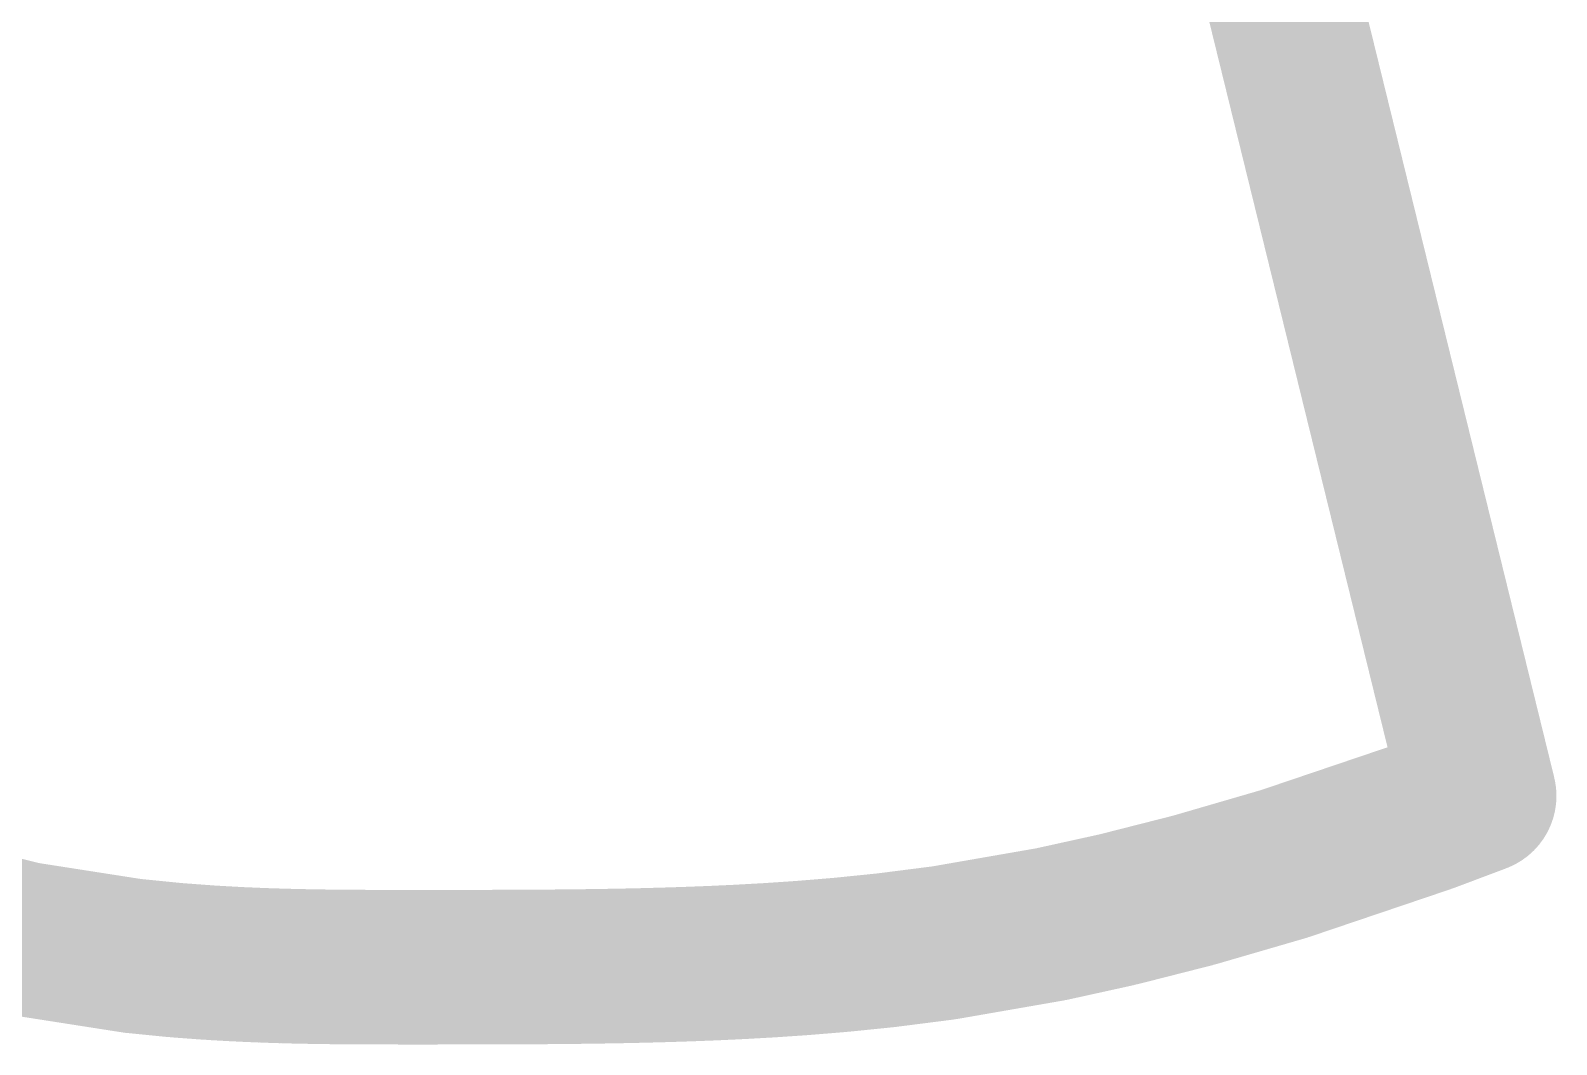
# Model space of a CAD drawing. Header units: millimetres. Extents: x 6 to 417, y 41 to 311.
# Drawn here: x 387.207 to 388.193, y 55.069 to 55.725 of the extents above; entities that cross this region are included whole.
import ezdxf

# ---------------------------------------------------------------- set-up
doc = ezdxf.new("R2010")
doc.units = ezdxf.units.MM
doc.layers.add('DrillDrawing', color=1, linetype='Continuous')

msp = doc.modelspace()

# ---------------------------------------------------------------- linework, layer by layer
at = {"layer": 'DrillDrawing', "const_width": 0.0999998}
for points in [[(387.97850776, 55.90094738), (388.14338932, 55.22942725999999)], [(387.97850776, 55.90094738), (388.14338932, 55.22942725999999)], [(388.10932792, 55.2166028), (388.14338932, 55.22942725999999)], [(388.10932792, 55.2166028), (388.14338932, 55.22942725999999)], [(388.01736214, 55.18547763999999), (388.10932792, 55.2166028)], [(388.01736214, 55.18547763999999), (388.10932792, 55.2166028)], [(387.95870846, 55.16840122), (388.01736214, 55.18547763999999)], [(387.95870846, 55.16840122), (388.01736214, 55.18547763999999)], [(387.90955184, 55.15589426), (387.95870846, 55.16840122)], [(387.90955184, 55.15589426), (387.95870846, 55.16840122)], [(387.86671474, 55.14645054), (387.90955184, 55.15589426)], [(387.86671474, 55.14645054), (387.90955184, 55.15589426)], [(387.7973067, 55.13436522), (387.86671474, 55.14645054)], [(387.7973067, 55.13436522), (387.86671474, 55.14645054)], [(387.730619, 55.1266106), (387.75983662, 55.12957732)], [(387.730619, 55.1266106), (387.75983662, 55.12957732)], [(387.75983662, 55.12957732), (387.7973067, 55.13436522)], [(387.75983662, 55.12957732), (387.7973067, 55.13436522)], [(387.27305324, 55.12596035999999), (387.30097546, 55.12318414)], [(387.27305324, 55.12596035999999), (387.30097546, 55.12318414)], [(387.30097546, 55.12318414), (387.32330968, 55.1215306)], [(387.30097546, 55.12318414), (387.32330968, 55.1215306)], [(387.32330968, 55.1215306), (387.34196852, 55.12049174)], [(387.32330968, 55.1215306), (387.34196852, 55.12049174)], [(387.34196852, 55.12049174), (387.3570739, 55.1198542)], [(387.34196852, 55.12049174), (387.3570739, 55.1198542)], [(387.3570739, 55.1198542), (387.3703835, 55.11942748)], [(387.3570739, 55.1198542), (387.3703835, 55.11942748)], [(387.3703835, 55.11942748), (387.38029204, 55.11918364)], [(387.3703835, 55.11942748), (387.38029204, 55.11918364)], [(387.57984968, 55.1193081), (387.59152606, 55.119524)], [(387.57984968, 55.1193081), (387.59152606, 55.119524)], [(387.59152606, 55.119524), (387.60458674, 55.11981356)], [(387.59152606, 55.119524), (387.60458674, 55.11981356)], [(387.60458674, 55.11981356), (387.6175763, 55.12016408)], [(387.60458674, 55.11981356), (387.6175763, 55.12016408)], [(387.6175763, 55.12016408), (387.63192984, 55.12062382)], [(387.6175763, 55.12016408), (387.63192984, 55.12062382)], [(387.63192984, 55.12062382), (387.64762704, 55.12122833999999)], [(387.63192984, 55.12062382), (387.64762704, 55.12122833999999)], [(387.64762704, 55.12122833999999), (387.66465774, 55.12201573999999)], [(387.64762704, 55.12122833999999), (387.66465774, 55.12201573999999)], [(387.66465774, 55.12201573999999), (387.6844164, 55.1231181)], [(387.66465774, 55.12201573999999), (387.6844164, 55.1231181)], [(387.6844164, 55.1231181), (387.705473, 55.12454049999999)], [(387.6844164, 55.1231181), (387.705473, 55.12454049999999)], [(387.705473, 55.12454049999999), (387.730619, 55.1266106)], [(387.705473, 55.12454049999999), (387.730619, 55.1266106)], [(387.38029204, 55.11918364), (387.39013708, 55.11899568)], [(387.38029204, 55.11918364), (387.39013708, 55.11899568)], [(387.39013708, 55.11899568), (387.3982981, 55.1188763)], [(387.39013708, 55.11899568), (387.3982981, 55.1188763)], [(387.3982981, 55.1188763), (387.40479542, 55.11880009999999)], [(387.3982981, 55.1188763), (387.40479542, 55.11880009999999)], [(387.40479542, 55.11880009999999), (387.4112648, 55.11874422)], [(387.40479542, 55.11880009999999), (387.4112648, 55.11874422)], [(387.4112648, 55.11874422), (387.41610096, 55.1187112)], [(387.4112648, 55.11874422), (387.41610096, 55.1187112)], [(387.41610096, 55.1187112), (387.42091934, 55.11868579999999)], [(387.41610096, 55.1187112), (387.42091934, 55.11868579999999)], [(387.42091934, 55.11868579999999), (387.42572502, 55.11866548)], [(387.42091934, 55.11868579999999), (387.42572502, 55.11866548)], [(387.42572502, 55.11866548), (387.42892288, 55.11865531999999)], [(387.42572502, 55.11866548), (387.42892288, 55.11865531999999)], [(387.42892288, 55.11865531999999), (387.43211058, 55.1186477)], [(387.42892288, 55.11865531999999), (387.43211058, 55.1186477)], [(387.43211058, 55.1186477), (387.4352932, 55.11864262)], [(387.43211058, 55.1186477), (387.4352932, 55.11864262)], [(387.4352932, 55.11864262), (387.43847074, 55.11863753999999)], [(387.4352932, 55.11864262), (387.43847074, 55.11863753999999)], [(387.43847074, 55.11863753999999), (387.44164066, 55.118635)], [(387.43847074, 55.11863753999999), (387.44164066, 55.118635)], [(387.44164066, 55.118635), (387.44322308, 55.118635)], [(387.44164066, 55.118635), (387.44322308, 55.118635)], [(387.44322308, 55.118635), (387.44480296, 55.11863245999999)], [(387.44322308, 55.118635), (387.44480296, 55.11863245999999)], [(387.44480296, 55.11863245999999), (387.44638284, 55.11863245999999)], [(387.44480296, 55.11863245999999), (387.44638284, 55.11863245999999)], [(387.44638284, 55.11863245999999), (387.44796018, 55.11863245999999)], [(387.44638284, 55.11863245999999), (387.44796018, 55.11863245999999)], [(387.44796018, 55.11863245999999), (387.44953752, 55.11863245999999)], [(387.44796018, 55.11863245999999), (387.44953752, 55.11863245999999)], [(387.44953752, 55.11863245999999), (387.45111232, 55.11863245999999)], [(387.44953752, 55.11863245999999), (387.45111232, 55.11863245999999)], [(387.45111232, 55.11863245999999), (387.45268458, 55.11863245999999)], [(387.45111232, 55.11863245999999), (387.45268458, 55.11863245999999)], [(387.45268458, 55.11863245999999), (387.45425684, 55.11863245999999)], [(387.45268458, 55.11863245999999), (387.45425684, 55.11863245999999)], [(387.45425684, 55.11863245999999), (387.45582656, 55.11863245999999)], [(387.45425684, 55.11863245999999), (387.45582656, 55.11863245999999)], [(387.45582656, 55.11863245999999), (387.45739374, 55.11863245999999)], [(387.45582656, 55.11863245999999), (387.45739374, 55.11863245999999)], [(387.45739374, 55.11863245999999), (387.45896092, 55.11863245999999)], [(387.45739374, 55.11863245999999), (387.45896092, 55.11863245999999)], [(387.45896092, 55.11863245999999), (387.46052556, 55.11863245999999)], [(387.45896092, 55.11863245999999), (387.46052556, 55.11863245999999)], [(387.46052556, 55.11863245999999), (387.4620902, 55.11863245999999)], [(387.46052556, 55.11863245999999), (387.4620902, 55.11863245999999)], [(387.4620902, 55.11863245999999), (387.4636523, 55.11863245999999)], [(387.4620902, 55.11863245999999), (387.4636523, 55.11863245999999)], [(387.4636523, 55.11863245999999), (387.46521186, 55.11863245999999)], [(387.4636523, 55.11863245999999), (387.46521186, 55.11863245999999)], [(387.46521186, 55.11863245999999), (387.46677142, 55.11863245999999)], [(387.46521186, 55.11863245999999), (387.46677142, 55.11863245999999)], [(387.46677142, 55.11863245999999), (387.46832844, 55.11863245999999)], [(387.46677142, 55.11863245999999), (387.46832844, 55.11863245999999)], [(387.46832844, 55.11863245999999), (387.46988546, 55.11863245999999)], [(387.46832844, 55.11863245999999), (387.46988546, 55.11863245999999)], [(387.46988546, 55.11863245999999), (387.47143994, 55.118635)], [(387.46988546, 55.11863245999999), (387.47143994, 55.118635)], [(387.47143994, 55.118635), (387.47454382, 55.118635)], [(387.47143994, 55.118635), (387.47454382, 55.118635)], [(387.47454382, 55.118635), (387.47764262, 55.11863753999999)], [(387.47454382, 55.118635), (387.47764262, 55.11863753999999)], [(387.47764262, 55.11863753999999), (387.48073634, 55.11863753999999)], [(387.47764262, 55.11863753999999), (387.48073634, 55.11863753999999)], [(387.48073634, 55.11863753999999), (387.48382244, 55.11864008)], [(387.48073634, 55.11863753999999), (387.48382244, 55.11864008)], [(387.48382244, 55.11864008), (387.48690346, 55.11864262)], [(387.48382244, 55.11864008), (387.48690346, 55.11864262)], [(387.48690346, 55.11864262), (387.4899794, 55.1186477)], [(387.48690346, 55.11864262), (387.4899794, 55.1186477)], [(387.4899794, 55.1186477), (387.49458188, 55.11865278)], [(387.4899794, 55.1186477), (387.49458188, 55.11865278)], [(387.49458188, 55.11865278), (387.49917166, 55.1186604)], [(387.49458188, 55.11865278), (387.49917166, 55.1186604)], [(387.49917166, 55.1186604), (387.50374874, 55.11867056)], [(387.49917166, 55.1186604), (387.50374874, 55.11867056)], [(387.50374874, 55.11867056), (387.50831566, 55.11868326)], [(387.50374874, 55.11867056), (387.50831566, 55.11868326)], [(387.50831566, 55.11868326), (387.51438372, 55.11870357999999)], [(387.50831566, 55.11868326), (387.51438372, 55.11870357999999)], [(387.51438372, 55.11870357999999), (387.52043146, 55.11872644)], [(387.51438372, 55.11870357999999), (387.52043146, 55.11872644)], [(387.52043146, 55.11872644), (387.52645888, 55.11875438)], [(387.52043146, 55.11872644), (387.52645888, 55.11875438)], [(387.52645888, 55.11875438), (387.53396458, 55.11879756)], [(387.52645888, 55.11875438), (387.53396458, 55.11879756)], [(387.53396458, 55.11879756), (387.5414398, 55.1188509)], [(387.53396458, 55.11879756), (387.5414398, 55.1188509)], [(387.5414398, 55.1188509), (387.55037044, 55.11892709999999)], [(387.5414398, 55.1188509), (387.55037044, 55.11892709999999)], [(387.55037044, 55.11892709999999), (387.55926044, 55.11902108)], [(387.55037044, 55.11892709999999), (387.55926044, 55.11902108)], [(387.55926044, 55.11902108), (387.56958046, 55.11915062)], [(387.55926044, 55.11902108), (387.56958046, 55.11915062)], [(387.56958046, 55.11915062), (387.57984968, 55.1193081)], [(387.56958046, 55.11915062), (387.57984968, 55.1193081)]]:
    msp.add_lwpolyline(points, dxfattribs=at)
at = {"layer": 'DrillDrawing', "const_width": 0.0499999}
for points in [[(388.11839064, 55.22942725999999, 1), (388.168388, 55.22942725999999, 1)], [(388.11839064, 55.22942725999999, 1), (388.168388, 55.22942725999999, 1)], [(388.11839064, 55.22942725999999, 1), (388.168388, 55.22942725999999, 1)], [(388.11839064, 55.22942725999999, 1), (388.168388, 55.22942725999999, 1)], [(388.08432924, 55.2166028, 1), (388.1343266, 55.2166028, 1)], [(388.08432924, 55.2166028, 1), (388.1343266, 55.2166028, 1)], [(388.08432924, 55.2166028, 1), (388.1343266, 55.2166028, 1)], [(388.08432924, 55.2166028, 1), (388.1343266, 55.2166028, 1)], [(387.99236346, 55.18547763999999, 1), (388.04236082, 55.18547763999999, 1)], [(387.99236346, 55.18547763999999, 1), (388.04236082, 55.18547763999999, 1)], [(387.99236346, 55.18547763999999, 1), (388.04236082, 55.18547763999999, 1)], [(387.99236346, 55.18547763999999, 1), (388.04236082, 55.18547763999999, 1)], [(387.93370978, 55.16840122, 1), (387.98370714, 55.16840122, 1)], [(387.93370978, 55.16840122, 1), (387.98370714, 55.16840122, 1)], [(387.93370978, 55.16840122, 1), (387.98370714, 55.16840122, 1)], [(387.93370978, 55.16840122, 1), (387.98370714, 55.16840122, 1)], [(387.88455316, 55.15589426, 1), (387.93455052, 55.15589426, 1)], [(387.88455316, 55.15589426, 1), (387.93455052, 55.15589426, 1)], [(387.88455316, 55.15589426, 1), (387.93455052, 55.15589426, 1)], [(387.88455316, 55.15589426, 1), (387.93455052, 55.15589426, 1)], [(387.84171606, 55.14645054, 1), (387.89171342, 55.14645054, 1)], [(387.84171606, 55.14645054, 1), (387.89171342, 55.14645054, 1)], [(387.84171606, 55.14645054, 1), (387.89171342, 55.14645054, 1)], [(387.84171606, 55.14645054, 1), (387.89171342, 55.14645054, 1)], [(387.73483794, 55.12957732, 1), (387.7848353, 55.12957732, 1)], [(387.73483794, 55.12957732, 1), (387.7848353, 55.12957732, 1)], [(387.73483794, 55.12957732, 1), (387.7848353, 55.12957732, 1)], [(387.73483794, 55.12957732, 1), (387.7848353, 55.12957732, 1)], [(387.77230802, 55.13436522, 1), (387.82230538, 55.13436522, 1)], [(387.77230802, 55.13436522, 1), (387.82230538, 55.13436522, 1)], [(387.77230802, 55.13436522, 1), (387.82230538, 55.13436522, 1)], [(387.77230802, 55.13436522, 1), (387.82230538, 55.13436522, 1)], [(387.24805456, 55.12596035999999, 1), (387.29805192, 55.12596035999999, 1)], [(387.24805456, 55.12596035999999, 1), (387.29805192, 55.12596035999999, 1)], [(387.24805456, 55.12596035999999, 1), (387.29805192, 55.12596035999999, 1)], [(387.24805456, 55.12596035999999, 1), (387.29805192, 55.12596035999999, 1)], [(387.27597678, 55.12318414, 1), (387.32597414, 55.12318414, 1)], [(387.27597678, 55.12318414, 1), (387.32597414, 55.12318414, 1)], [(387.27597678, 55.12318414, 1), (387.32597414, 55.12318414, 1)], [(387.27597678, 55.12318414, 1), (387.32597414, 55.12318414, 1)], [(387.298311, 55.1215306, 1), (387.34830836, 55.1215306, 1)], [(387.298311, 55.1215306, 1), (387.34830836, 55.1215306, 1)], [(387.298311, 55.1215306, 1), (387.34830836, 55.1215306, 1)], [(387.298311, 55.1215306, 1), (387.34830836, 55.1215306, 1)], [(387.31696984, 55.12049174, 1), (387.3669672, 55.12049174, 1)], [(387.31696984, 55.12049174, 1), (387.3669672, 55.12049174, 1)], [(387.31696984, 55.12049174, 1), (387.3669672, 55.12049174, 1)], [(387.31696984, 55.12049174, 1), (387.3669672, 55.12049174, 1)], [(387.33207522, 55.1198542, 1), (387.38207258, 55.1198542, 1)], [(387.33207522, 55.1198542, 1), (387.38207258, 55.1198542, 1)], [(387.33207522, 55.1198542, 1), (387.38207258, 55.1198542, 1)], [(387.33207522, 55.1198542, 1), (387.38207258, 55.1198542, 1)], [(387.34538482, 55.11942748, 1), (387.39538218, 55.11942748, 1)], [(387.34538482, 55.11942748, 1), (387.39538218, 55.11942748, 1)], [(387.34538482, 55.11942748, 1), (387.39538218, 55.11942748, 1)], [(387.34538482, 55.11942748, 1), (387.39538218, 55.11942748, 1)], [(387.56652738, 55.119524, 1), (387.61652474, 55.119524, 1)], [(387.56652738, 55.119524, 1), (387.61652474, 55.119524, 1)], [(387.56652738, 55.119524, 1), (387.61652474, 55.119524, 1)], [(387.56652738, 55.119524, 1), (387.61652474, 55.119524, 1)], [(387.57958806, 55.11981356, 1), (387.62958542, 55.11981356, 1)], [(387.57958806, 55.11981356, 1), (387.62958542, 55.11981356, 1)], [(387.57958806, 55.11981356, 1), (387.62958542, 55.11981356, 1)], [(387.57958806, 55.11981356, 1), (387.62958542, 55.11981356, 1)], [(387.59257762, 55.12016408, 1), (387.64257498, 55.12016408, 1)], [(387.59257762, 55.12016408, 1), (387.64257498, 55.12016408, 1)], [(387.59257762, 55.12016408, 1), (387.64257498, 55.12016408, 1)], [(387.59257762, 55.12016408, 1), (387.64257498, 55.12016408, 1)], [(387.60693116, 55.12062382, 1), (387.65692852, 55.12062382, 1)], [(387.60693116, 55.12062382, 1), (387.65692852, 55.12062382, 1)], [(387.60693116, 55.12062382, 1), (387.65692852, 55.12062382, 1)], [(387.60693116, 55.12062382, 1), (387.65692852, 55.12062382, 1)], [(387.62262836, 55.12122833999999, 1), (387.67262572, 55.12122833999999, 1)], [(387.62262836, 55.12122833999999, 1), (387.67262572, 55.12122833999999, 1)], [(387.62262836, 55.12122833999999, 1), (387.67262572, 55.12122833999999, 1)], [(387.62262836, 55.12122833999999, 1), (387.67262572, 55.12122833999999, 1)], [(387.63965906, 55.12201573999999, 1), (387.68965642, 55.12201573999999, 1)], [(387.63965906, 55.12201573999999, 1), (387.68965642, 55.12201573999999, 1)], [(387.63965906, 55.12201573999999, 1), (387.68965642, 55.12201573999999, 1)], [(387.63965906, 55.12201573999999, 1), (387.68965642, 55.12201573999999, 1)], [(387.65941772, 55.1231181, 1), (387.70941508, 55.1231181, 1)], [(387.65941772, 55.1231181, 1), (387.70941508, 55.1231181, 1)], [(387.65941772, 55.1231181, 1), (387.70941508, 55.1231181, 1)], [(387.65941772, 55.1231181, 1), (387.70941508, 55.1231181, 1)], [(387.68047432, 55.12454049999999, 1), (387.73047168, 55.12454049999999, 1)], [(387.68047432, 55.12454049999999, 1), (387.73047168, 55.12454049999999, 1)], [(387.68047432, 55.12454049999999, 1), (387.73047168, 55.12454049999999, 1)], [(387.68047432, 55.12454049999999, 1), (387.73047168, 55.12454049999999, 1)], [(387.70562032, 55.1266106, 1), (387.75561768, 55.1266106, 1)], [(387.70562032, 55.1266106, 1), (387.75561768, 55.1266106, 1)], [(387.70562032, 55.1266106, 1), (387.75561768, 55.1266106, 1)], [(387.70562032, 55.1266106, 1), (387.75561768, 55.1266106, 1)], [(387.35529336, 55.11918364, 1), (387.40529072, 55.11918364, 1)], [(387.35529336, 55.11918364, 1), (387.40529072, 55.11918364, 1)], [(387.35529336, 55.11918364, 1), (387.40529072, 55.11918364, 1)], [(387.35529336, 55.11918364, 1), (387.40529072, 55.11918364, 1)], [(387.3651384, 55.11899568, 1), (387.41513576, 55.11899568, 1)], [(387.3651384, 55.11899568, 1), (387.41513576, 55.11899568, 1)], [(387.3651384, 55.11899568, 1), (387.41513576, 55.11899568, 1)], [(387.3651384, 55.11899568, 1), (387.41513576, 55.11899568, 1)], [(387.37329942, 55.1188763, 1), (387.42329678, 55.1188763, 1)], [(387.37329942, 55.1188763, 1), (387.42329678, 55.1188763, 1)], [(387.37329942, 55.1188763, 1), (387.42329678, 55.1188763, 1)], [(387.37329942, 55.1188763, 1), (387.42329678, 55.1188763, 1)], [(387.37979674, 55.11880009999999, 1), (387.4297941, 55.11880009999999, 1)], [(387.37979674, 55.11880009999999, 1), (387.4297941, 55.11880009999999, 1)], [(387.37979674, 55.11880009999999, 1), (387.4297941, 55.11880009999999, 1)], [(387.37979674, 55.11880009999999, 1), (387.4297941, 55.11880009999999, 1)], [(387.38626612, 55.11874422, 1), (387.43626348, 55.11874422, 1)], [(387.38626612, 55.11874422, 1), (387.43626348, 55.11874422, 1)], [(387.38626612, 55.11874422, 1), (387.43626348, 55.11874422, 1)], [(387.38626612, 55.11874422, 1), (387.43626348, 55.11874422, 1)], [(387.39110228, 55.1187112, 1), (387.44109964, 55.1187112, 1)], [(387.39110228, 55.1187112, 1), (387.44109964, 55.1187112, 1)], [(387.39110228, 55.1187112, 1), (387.44109964, 55.1187112, 1)], [(387.39110228, 55.1187112, 1), (387.44109964, 55.1187112, 1)], [(387.39592066, 55.11868579999999, 1), (387.44591802, 55.11868579999999, 1)], [(387.39592066, 55.11868579999999, 1), (387.44591802, 55.11868579999999, 1)], [(387.39592066, 55.11868579999999, 1), (387.44591802, 55.11868579999999, 1)], [(387.39592066, 55.11868579999999, 1), (387.44591802, 55.11868579999999, 1)], [(387.40072634, 55.11866548, 1), (387.4507237, 55.11866548, 1)], [(387.40072634, 55.11866548, 1), (387.4507237, 55.11866548, 1)], [(387.40072634, 55.11866548, 1), (387.4507237, 55.11866548, 1)], [(387.40072634, 55.11866548, 1), (387.4507237, 55.11866548, 1)], [(387.4039242, 55.11865531999999, 1), (387.45392156, 55.11865531999999, 1)], [(387.4039242, 55.11865531999999, 1), (387.45392156, 55.11865531999999, 1)], [(387.4039242, 55.11865531999999, 1), (387.45392156, 55.11865531999999, 1)], [(387.4039242, 55.11865531999999, 1), (387.45392156, 55.11865531999999, 1)], [(387.4071119, 55.1186477, 1), (387.45710926, 55.1186477, 1)], [(387.4071119, 55.1186477, 1), (387.45710926, 55.1186477, 1)], [(387.4071119, 55.1186477, 1), (387.45710926, 55.1186477, 1)], [(387.4071119, 55.1186477, 1), (387.45710926, 55.1186477, 1)], [(387.41029452, 55.11864262, 1), (387.46029188, 55.11864262, 1)], [(387.41029452, 55.11864262, 1), (387.46029188, 55.11864262, 1)], [(387.41029452, 55.11864262, 1), (387.46029188, 55.11864262, 1)], [(387.41029452, 55.11864262, 1), (387.46029188, 55.11864262, 1)], [(387.41347206, 55.11863753999999, 1), (387.46346942, 55.11863753999999, 1)], [(387.41347206, 55.11863753999999, 1), (387.46346942, 55.11863753999999, 1)], [(387.41347206, 55.11863753999999, 1), (387.46346942, 55.11863753999999, 1)], [(387.41347206, 55.11863753999999, 1), (387.46346942, 55.11863753999999, 1)], [(387.41664198, 55.118635, 1), (387.46663934, 55.118635, 1)], [(387.41664198, 55.118635, 1), (387.46663934, 55.118635, 1)], [(387.41664198, 55.118635, 1), (387.46663934, 55.118635, 1)], [(387.41664198, 55.118635, 1), (387.46663934, 55.118635, 1)], [(387.4182244, 55.118635, 1), (387.46822176, 55.118635, 1)], [(387.4182244, 55.118635, 1), (387.46822176, 55.118635, 1)], [(387.4182244, 55.118635, 1), (387.46822176, 55.118635, 1)], [(387.4182244, 55.118635, 1), (387.46822176, 55.118635, 1)], [(387.41980428, 55.11863245999999, 1), (387.46980164, 55.11863245999999, 1)], [(387.41980428, 55.11863245999999, 1), (387.46980164, 55.11863245999999, 1)], [(387.41980428, 55.11863245999999, 1), (387.46980164, 55.11863245999999, 1)], [(387.41980428, 55.11863245999999, 1), (387.46980164, 55.11863245999999, 1)], [(387.42138416, 55.11863245999999, 1), (387.47138152, 55.11863245999999, 1)], [(387.42138416, 55.11863245999999, 1), (387.47138152, 55.11863245999999, 1)], [(387.42138416, 55.11863245999999, 1), (387.47138152, 55.11863245999999, 1)], [(387.42138416, 55.11863245999999, 1), (387.47138152, 55.11863245999999, 1)], [(387.4229615, 55.11863245999999, 1), (387.47295886, 55.11863245999999, 1)], [(387.4229615, 55.11863245999999, 1), (387.47295886, 55.11863245999999, 1)], [(387.4229615, 55.11863245999999, 1), (387.47295886, 55.11863245999999, 1)], [(387.4229615, 55.11863245999999, 1), (387.47295886, 55.11863245999999, 1)], [(387.42453884, 55.11863245999999, 1), (387.4745362, 55.11863245999999, 1)], [(387.42453884, 55.11863245999999, 1), (387.4745362, 55.11863245999999, 1)], [(387.42453884, 55.11863245999999, 1), (387.4745362, 55.11863245999999, 1)], [(387.42453884, 55.11863245999999, 1), (387.4745362, 55.11863245999999, 1)], [(387.42611364, 55.11863245999999, 1), (387.476111, 55.11863245999999, 1)], [(387.42611364, 55.11863245999999, 1), (387.476111, 55.11863245999999, 1)], [(387.42611364, 55.11863245999999, 1), (387.476111, 55.11863245999999, 1)], [(387.42611364, 55.11863245999999, 1), (387.476111, 55.11863245999999, 1)], [(387.4276859, 55.11863245999999, 1), (387.47768326, 55.11863245999999, 1)], [(387.4276859, 55.11863245999999, 1), (387.47768326, 55.11863245999999, 1)], [(387.4276859, 55.11863245999999, 1), (387.47768326, 55.11863245999999, 1)], [(387.4276859, 55.11863245999999, 1), (387.47768326, 55.11863245999999, 1)], [(387.42925816, 55.11863245999999, 1), (387.47925552, 55.11863245999999, 1)], [(387.42925816, 55.11863245999999, 1), (387.47925552, 55.11863245999999, 1)], [(387.42925816, 55.11863245999999, 1), (387.47925552, 55.11863245999999, 1)], [(387.42925816, 55.11863245999999, 1), (387.47925552, 55.11863245999999, 1)], [(387.43082788, 55.11863245999999, 1), (387.48082524, 55.11863245999999, 1)], [(387.43082788, 55.11863245999999, 1), (387.48082524, 55.11863245999999, 1)], [(387.43082788, 55.11863245999999, 1), (387.48082524, 55.11863245999999, 1)], [(387.43082788, 55.11863245999999, 1), (387.48082524, 55.11863245999999, 1)], [(387.43239506, 55.11863245999999, 1), (387.48239242, 55.11863245999999, 1)], [(387.43239506, 55.11863245999999, 1), (387.48239242, 55.11863245999999, 1)], [(387.43239506, 55.11863245999999, 1), (387.48239242, 55.11863245999999, 1)], [(387.43239506, 55.11863245999999, 1), (387.48239242, 55.11863245999999, 1)], [(387.43396224, 55.11863245999999, 1), (387.4839596, 55.11863245999999, 1)], [(387.43396224, 55.11863245999999, 1), (387.4839596, 55.11863245999999, 1)], [(387.43396224, 55.11863245999999, 1), (387.4839596, 55.11863245999999, 1)], [(387.43396224, 55.11863245999999, 1), (387.4839596, 55.11863245999999, 1)], [(387.43552688, 55.11863245999999, 1), (387.48552424, 55.11863245999999, 1)], [(387.43552688, 55.11863245999999, 1), (387.48552424, 55.11863245999999, 1)], [(387.43552688, 55.11863245999999, 1), (387.48552424, 55.11863245999999, 1)], [(387.43552688, 55.11863245999999, 1), (387.48552424, 55.11863245999999, 1)], [(387.43709152, 55.11863245999999, 1), (387.48708888, 55.11863245999999, 1)], [(387.43709152, 55.11863245999999, 1), (387.48708888, 55.11863245999999, 1)], [(387.43709152, 55.11863245999999, 1), (387.48708888, 55.11863245999999, 1)], [(387.43709152, 55.11863245999999, 1), (387.48708888, 55.11863245999999, 1)], [(387.43865362, 55.11863245999999, 1), (387.48865098, 55.11863245999999, 1)], [(387.43865362, 55.11863245999999, 1), (387.48865098, 55.11863245999999, 1)], [(387.43865362, 55.11863245999999, 1), (387.48865098, 55.11863245999999, 1)], [(387.43865362, 55.11863245999999, 1), (387.48865098, 55.11863245999999, 1)], [(387.44021318, 55.11863245999999, 1), (387.49021054, 55.11863245999999, 1)], [(387.44021318, 55.11863245999999, 1), (387.49021054, 55.11863245999999, 1)], [(387.44021318, 55.11863245999999, 1), (387.49021054, 55.11863245999999, 1)], [(387.44021318, 55.11863245999999, 1), (387.49021054, 55.11863245999999, 1)], [(387.44177274, 55.11863245999999, 1), (387.4917701, 55.11863245999999, 1)], [(387.44177274, 55.11863245999999, 1), (387.4917701, 55.11863245999999, 1)], [(387.44177274, 55.11863245999999, 1), (387.4917701, 55.11863245999999, 1)], [(387.44177274, 55.11863245999999, 1), (387.4917701, 55.11863245999999, 1)], [(387.44332976, 55.11863245999999, 1), (387.49332712, 55.11863245999999, 1)], [(387.44332976, 55.11863245999999, 1), (387.49332712, 55.11863245999999, 1)], [(387.44332976, 55.11863245999999, 1), (387.49332712, 55.11863245999999, 1)], [(387.44332976, 55.11863245999999, 1), (387.49332712, 55.11863245999999, 1)], [(387.44488678, 55.11863245999999, 1), (387.49488414, 55.11863245999999, 1)], [(387.44488678, 55.11863245999999, 1), (387.49488414, 55.11863245999999, 1)], [(387.44488678, 55.11863245999999, 1), (387.49488414, 55.11863245999999, 1)], [(387.44488678, 55.11863245999999, 1), (387.49488414, 55.11863245999999, 1)], [(387.44644126, 55.118635, 1), (387.49643862, 55.118635, 1)], [(387.44644126, 55.118635, 1), (387.49643862, 55.118635, 1)], [(387.44644126, 55.118635, 1), (387.49643862, 55.118635, 1)], [(387.44644126, 55.118635, 1), (387.49643862, 55.118635, 1)], [(387.44954514, 55.118635, 1), (387.4995425, 55.118635, 1)], [(387.44954514, 55.118635, 1), (387.4995425, 55.118635, 1)], [(387.44954514, 55.118635, 1), (387.4995425, 55.118635, 1)], [(387.44954514, 55.118635, 1), (387.4995425, 55.118635, 1)], [(387.45264394, 55.11863753999999, 1), (387.5026413, 55.11863753999999, 1)], [(387.45264394, 55.11863753999999, 1), (387.5026413, 55.11863753999999, 1)], [(387.45264394, 55.11863753999999, 1), (387.5026413, 55.11863753999999, 1)], [(387.45264394, 55.11863753999999, 1), (387.5026413, 55.11863753999999, 1)], [(387.45573766, 55.11863753999999, 1), (387.50573502, 55.11863753999999, 1)], [(387.45573766, 55.11863753999999, 1), (387.50573502, 55.11863753999999, 1)], [(387.45573766, 55.11863753999999, 1), (387.50573502, 55.11863753999999, 1)], [(387.45573766, 55.11863753999999, 1), (387.50573502, 55.11863753999999, 1)], [(387.45882376, 55.11864008, 1), (387.50882112, 55.11864008, 1)], [(387.45882376, 55.11864008, 1), (387.50882112, 55.11864008, 1)], [(387.45882376, 55.11864008, 1), (387.50882112, 55.11864008, 1)], [(387.45882376, 55.11864008, 1), (387.50882112, 55.11864008, 1)], [(387.46190478, 55.11864262, 1), (387.51190214, 55.11864262, 1)], [(387.46190478, 55.11864262, 1), (387.51190214, 55.11864262, 1)], [(387.46190478, 55.11864262, 1), (387.51190214, 55.11864262, 1)], [(387.46190478, 55.11864262, 1), (387.51190214, 55.11864262, 1)], [(387.46498072, 55.1186477, 1), (387.51497808, 55.1186477, 1)], [(387.46498072, 55.1186477, 1), (387.51497808, 55.1186477, 1)], [(387.46498072, 55.1186477, 1), (387.51497808, 55.1186477, 1)], [(387.46498072, 55.1186477, 1), (387.51497808, 55.1186477, 1)], [(387.4695832, 55.11865278, 1), (387.51958056, 55.11865278, 1)], [(387.4695832, 55.11865278, 1), (387.51958056, 55.11865278, 1)], [(387.4695832, 55.11865278, 1), (387.51958056, 55.11865278, 1)], [(387.4695832, 55.11865278, 1), (387.51958056, 55.11865278, 1)], [(387.47417298, 55.1186604, 1), (387.52417034, 55.1186604, 1)], [(387.47417298, 55.1186604, 1), (387.52417034, 55.1186604, 1)], [(387.47417298, 55.1186604, 1), (387.52417034, 55.1186604, 1)], [(387.47417298, 55.1186604, 1), (387.52417034, 55.1186604, 1)], [(387.47875006, 55.11867056, 1), (387.52874742, 55.11867056, 1)], [(387.47875006, 55.11867056, 1), (387.52874742, 55.11867056, 1)], [(387.47875006, 55.11867056, 1), (387.52874742, 55.11867056, 1)], [(387.47875006, 55.11867056, 1), (387.52874742, 55.11867056, 1)], [(387.48331698, 55.11868326, 1), (387.53331434, 55.11868326, 1)], [(387.48331698, 55.11868326, 1), (387.53331434, 55.11868326, 1)], [(387.48331698, 55.11868326, 1), (387.53331434, 55.11868326, 1)], [(387.48331698, 55.11868326, 1), (387.53331434, 55.11868326, 1)], [(387.48938504, 55.11870357999999, 1), (387.5393824, 55.11870357999999, 1)], [(387.48938504, 55.11870357999999, 1), (387.5393824, 55.11870357999999, 1)], [(387.48938504, 55.11870357999999, 1), (387.5393824, 55.11870357999999, 1)], [(387.48938504, 55.11870357999999, 1), (387.5393824, 55.11870357999999, 1)], [(387.49543278, 55.11872644, 1), (387.54543014, 55.11872644, 1)], [(387.49543278, 55.11872644, 1), (387.54543014, 55.11872644, 1)], [(387.49543278, 55.11872644, 1), (387.54543014, 55.11872644, 1)], [(387.49543278, 55.11872644, 1), (387.54543014, 55.11872644, 1)], [(387.5014602, 55.11875438, 1), (387.55145756, 55.11875438, 1)], [(387.5014602, 55.11875438, 1), (387.55145756, 55.11875438, 1)], [(387.5014602, 55.11875438, 1), (387.55145756, 55.11875438, 1)], [(387.5014602, 55.11875438, 1), (387.55145756, 55.11875438, 1)], [(387.5089659, 55.11879756, 1), (387.55896326, 55.11879756, 1)], [(387.5089659, 55.11879756, 1), (387.55896326, 55.11879756, 1)], [(387.5089659, 55.11879756, 1), (387.55896326, 55.11879756, 1)], [(387.5089659, 55.11879756, 1), (387.55896326, 55.11879756, 1)], [(387.51644112, 55.1188509, 1), (387.56643848, 55.1188509, 1)], [(387.51644112, 55.1188509, 1), (387.56643848, 55.1188509, 1)], [(387.51644112, 55.1188509, 1), (387.56643848, 55.1188509, 1)], [(387.51644112, 55.1188509, 1), (387.56643848, 55.1188509, 1)], [(387.52537176, 55.11892709999999, 1), (387.57536912, 55.11892709999999, 1)], [(387.52537176, 55.11892709999999, 1), (387.57536912, 55.11892709999999, 1)], [(387.52537176, 55.11892709999999, 1), (387.57536912, 55.11892709999999, 1)], [(387.52537176, 55.11892709999999, 1), (387.57536912, 55.11892709999999, 1)], [(387.53426176, 55.11902108, 1), (387.58425912, 55.11902108, 1)], [(387.53426176, 55.11902108, 1), (387.58425912, 55.11902108, 1)], [(387.53426176, 55.11902108, 1), (387.58425912, 55.11902108, 1)], [(387.53426176, 55.11902108, 1), (387.58425912, 55.11902108, 1)], [(387.54458178, 55.11915062, 1), (387.59457914, 55.11915062, 1)], [(387.54458178, 55.11915062, 1), (387.59457914, 55.11915062, 1)], [(387.54458178, 55.11915062, 1), (387.59457914, 55.11915062, 1)], [(387.54458178, 55.11915062, 1), (387.59457914, 55.11915062, 1)], [(387.554851, 55.1193081, 1), (387.60484836, 55.1193081, 1)], [(387.554851, 55.1193081, 1), (387.60484836, 55.1193081, 1)], [(387.554851, 55.1193081, 1), (387.60484836, 55.1193081, 1)], [(387.554851, 55.1193081, 1), (387.60484836, 55.1193081, 1)]]:
    msp.add_lwpolyline(points, format="xyb", close=True, dxfattribs=at)
at = {"layer": 'DrillDrawing', "const_width": 0.0999998}
msp.add_lwpolyline([(387.27305324, 55.12596035999999, -0.09442432284847778), (387.0003817, 55.20918091999999)], format="xyb", dxfattribs=at)
msp.add_lwpolyline([(387.27305324, 55.12596035999999, -0.09442432284847778), (387.0003817, 55.20918091999999)], format="xyb", dxfattribs=at)

doc.saveas('drawing.dxf')
